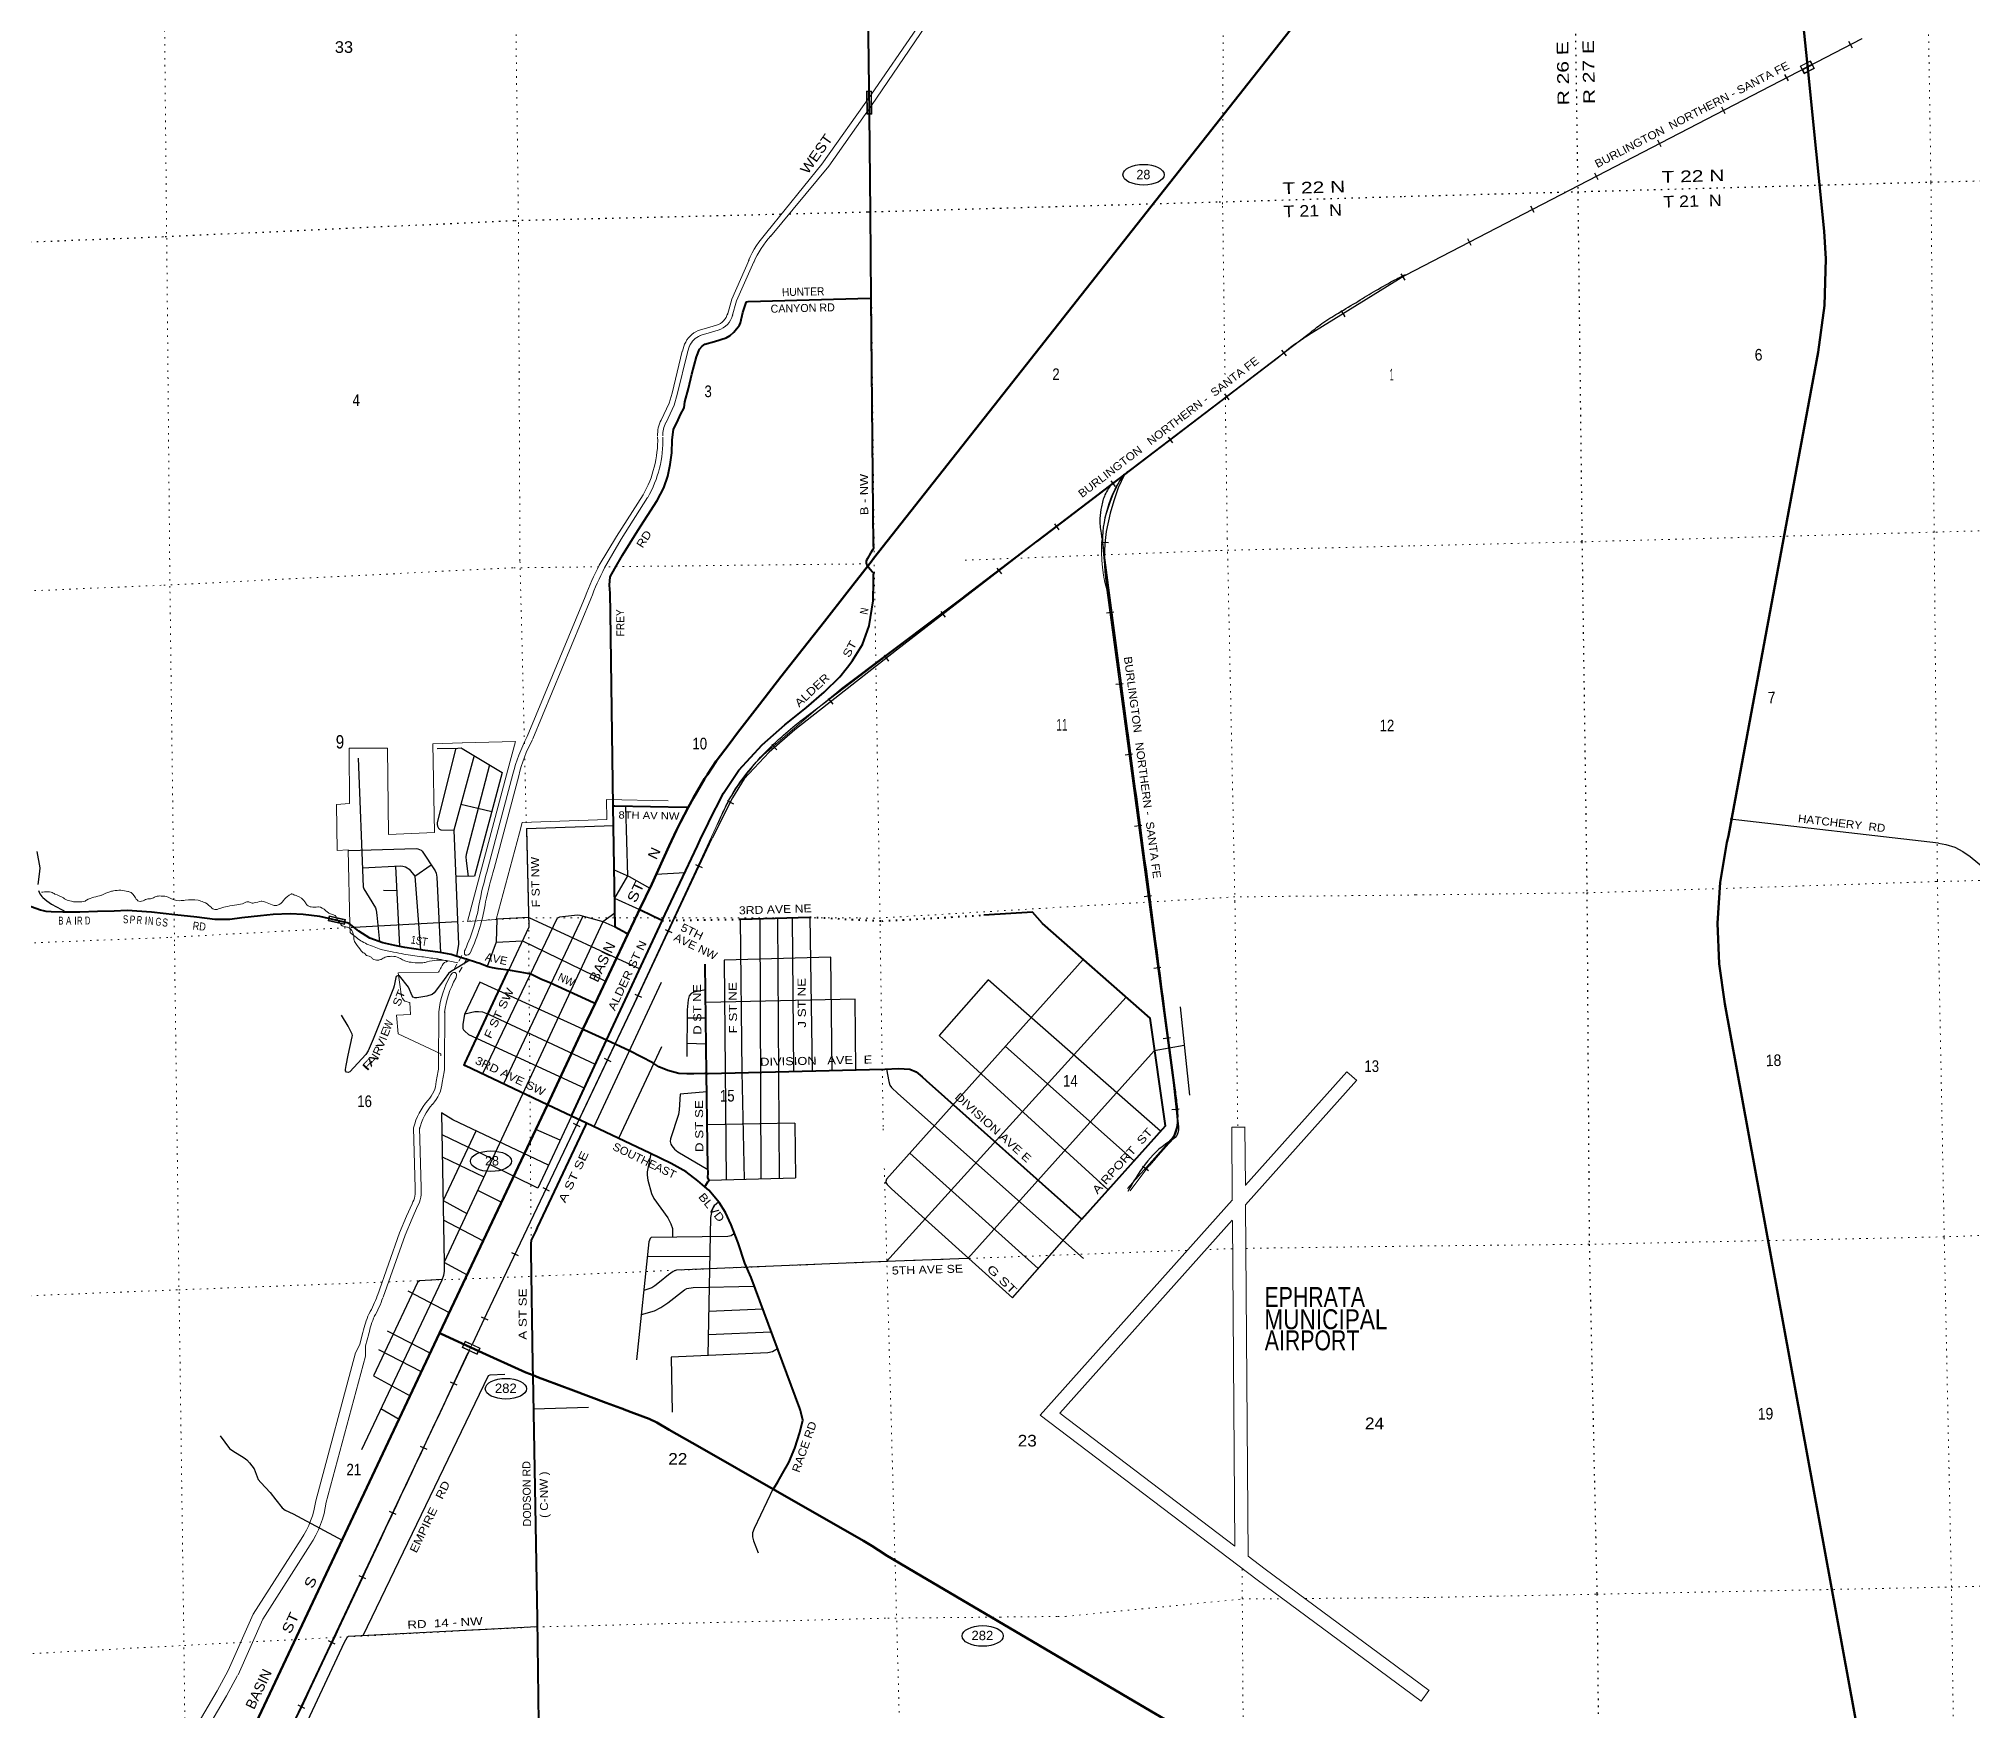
# Model space of a CAD drawing. Header units: feet. Extents: x 248627 to 501257, y -181930 to 5472.
# Drawn here: x 353216 to 382378, y -73098 to -47886 of the extents above; entities that cross this region are included whole.
import ezdxf
from ezdxf.enums import TextEntityAlignment as Align

# ---------------------------------------------------------------- set-up
doc = ezdxf.new("R2010")
doc.units = ezdxf.units.FT
doc.header["$LTSCALE"] = 70
doc.linetypes.add('DOTTED', pattern=[1.5, 0.3, -1.2])
doc.linetypes.add('MEDIUM_DASHED', pattern=[4.5, 3, -1.5])
for name, color, linetype, lineweight in [('17', 7, 'Continuous', 25), ('23', 7, 'Continuous', 70), ('26', 7, 'Continuous', 40), ('27', 7, 'Continuous', 40), ('29', 7, 'Continuous', 25), ('31', 7, 'Continuous', 13), ('34', 7, 'Continuous', 25), ('36', 7, 'Continuous', 13), ('39', 7, 'Continuous', 13), ('41', 7, 'MEDIUM_DASHED', 13), ('53', 7, 'DOTTED', 40), ('59', 7, 'Continuous', 13), ('6', 7, 'DOTTED', 25), ('61', 7, 'Continuous', 13), ('7', 7, 'DOTTED', 13)]:
    doc.layers.add(name, color=color, linetype=linetype, lineweight=lineweight)
doc.layers.add('30', color=7, linetype='Continuous')

msp = doc.modelspace()

# ---------------------------------------------------------------- linework, layer by layer
at = {"layer": '17', "lineweight": 13}
for p, q in [((357911.25, -61366.62), (357908.84, -61247.92)), ((358643.86, -61976.28), (359241.49, -61966.09))]:
    msp.add_line(p, q, dxfattribs=at)
for points in [[(357908.84, -61247.64), (357885.92, -60121.14), (357719.27, -60131.6), (357706.14, -59437.75), (357902.82, -59422.48), (357899.87, -58587.49), (358479.01, -58584.22), (358492.89, -59887.75), (359183.97, -59859.37), (359159.04, -58519.93), (359606.74, -58508.07)], [(359605.2, -58508.54), (360406.5, -58486.87), (360293.53, -58911.72)], [(360293.74, -58910.89), (359685.29, -61199.11), (360116.59, -61173.11), (360468.13, -59863.28)], [(360468.14, -59863.26), (360509.66, -59706.87), (361784.29, -59662.24), (361779.92, -59359.77), (362709.29, -59378.82)], [(359283.04, -63227.64), (359282.56, -63199.01), (358636.61, -62894.19), (358614.82, -62615.08), (358821.71, -62605.57), (358815.86, -62419.92)]]:
    msp.add_lwpolyline(points, dxfattribs=at)
at = {"layer": '17'}
for centre, major_axis in [((369878.93, -49938.16), (310.93, 0.11)), ((360036.94, -64815.68), (310.9, 0.14)), ((360261.81, -68247.45), (310.9, 0.14)), ((367452.95, -71975.93), (310.88, 0.11))]:
    msp.add_ellipse(centre, major_axis=major_axis, ratio=0.500091, dxfattribs=at)
at = {"layer": '17', "lineweight": 13}
for points in [[(358277.73, -61582.56), (358167.26, -61541.06), (357987.91, -61428.27), (357911.25, -61366.62)], [(359214.99, -61763.44), (358993.33, -61732.2), (358721.8, -61692.61), (358568.76, -61661.68), (358378.8, -61620.54), (358277.73, -61582.56)], [(359387.74, -61804.41), (359252.21, -61768.68), (359214.99, -61763.44)], [(359246.49, -61966), (359284.6, -61892.4), (359363.88, -61808.78), (359369.5, -61807.75)], [(358815.86, -62419.92), (358720.69, -62387.03), (358677.51, -62261.44), (358639.39, -61976.35)]]:
    msp.add_spline(points, degree=3, dxfattribs=at)
at = {"layer": '23'}
for p, q in [((365807.68, -55728.04), (373734.71, -45671.4)), ((360888.54, -63963.26), (361424.53, -62826.59)), ((369828.78, -73014.26), (369544.75, -72847.08))]:
    msp.add_line(p, q, dxfattribs=at)
for points in [[(381799.66, -79651.22), (381761.41, -79502.24), (381755.34, -79470.57), (378648.1, -62443.21), (378559.84, -61837.41), (378535.39, -61225.7), (378575.01, -60614.78), (378678.27, -60011.36), (378701.96, -59910.5), (380050.92, -52612.15), (380146.43, -51912.87), (380168.32, -51207.44), (380146.22, -50787.25), (379901.31, -48384.83), (379772.36, -47119.96), (379674.43, -46588.09), (379592.37, -46285.48), (379174.73, -44772.68)], [(363012.88, -59480.14), (363089.36, -59335.43), (363258.4, -59047.24), (363267.7, -59033.09), (363300.58, -58983.09), (363432.12, -58783.07), (363627.16, -58524.48), (363754.21, -58356.02), (364086.34, -57928.69), (364410.71, -57511.63), (364744.8, -57082.24), (365069.51, -56677.25), (365403.5, -56243.84), (365729.79, -55825.06), (365749.27, -55800.06), (365770.61, -55775.06), (365807.68, -55728.04)], [(362276.74, -61022.07), (362461.6, -60637.82), (362725.25, -60061.4), (362836.99, -59825.79), (362896.31, -59700.72), (363012.88, -59480.14)], [(362101.75, -61390.42), (362196.89, -61188.65), (362211.6, -61157.47), (362220.65, -61138.65), (362276.74, -61022.07)], [(361424.53, -62826.59), (361608.18, -62437.12), (362101.75, -61390.42)], [(360671.37, -68044.24), (360565.22, -68002.03), (359853.76, -67678.38), (359285.74, -67419.97), (359263.35, -67409.79), (360888.54, -63963.26)], [(354603.89, -77292.14), (354670.27, -77151.9), (354778.08, -76905.6), (354915.15, -76626.33), (355068.64, -76286.27), (355196.22, -76027.37), (355348.09, -75701.42), (355425.07, -75547), (355439.77, -75517.51), (355449.44, -75497), (355789.06, -74777.06), (355807.09, -74738.85), (356430.24, -73417.94), (356453.82, -73367.94), (359263.35, -67409.79)], [(362024.46, -68552.56), (361997.18, -68542.35), (361774.44, -68458.95), (361280.61, -68272.83), (360849.9, -68115.23), (360754.2, -68077.17), (360671.37, -68044.24)], [(363222.26, -69150.35), (363072.21, -69064.43), (363222.26, -69150.35)], [(369544.75, -72847.08), (366430.17, -71013.79), (365988.61, -70753.84), (365982.21, -70749.65), (365781.77, -70618.46), (365655.01, -70543.35), (364294.72, -69764.44), (363222.26, -69150.35)], [(374229.33, -75607.56), (371385.5, -73931.65), (369828.78, -73014.26)]]:
    msp.add_lwpolyline(points, dxfattribs=at)
msp.add_lwpolyline([(362024.46, -68552.56), (362047.18, -68561.07), (362191.01, -68614.92), (362422.72, -68703.36), (362540.89, -68758.58), (362724.86, -68866.38), (363070.2, -69064.48), (362724.86, -68866.38), (362540.89, -68758.58), (362422.72, -68703.36), (362191.01, -68614.92), (362047.18, -68561.07)], close=True, dxfattribs=at)
at = {"layer": '26'}
for p, q in [((365806.1, -55546.25), (365773.58, -51801.08)), ((363799.81, -61166.52), (364845.03, -61135.49)), ((363289.83, -63493.29), (363269.13, -61841.84))]:
    msp.add_line(p, q, dxfattribs=at)
for points in [[(365773.58, -51801.08), (365762.4, -50513.51), (365743.93, -49022.04), (365696.96, -45082.89)], [(361881.96, -59461.96), (361839.76, -56543.38), (361835.63, -56247.69), (361824.31, -56129.27), (361832.82, -56000.27), (361903.8, -55875.64), (362018.95, -55675.39), (362252.1, -55305.01), (362541.24, -54850.65), (362646.68, -54662.73), (362702.15, -54486.2), (362737.41, -54306.17), (362762.84, -54134.46), (362771.63, -53943.06), (362789.19, -53777.6), (362844.54, -53669.48), (362895.69, -53555.44), (362951.2, -53453.36), (362962.78, -53362.5), (363015.52, -53159.87), (363065.97, -52947.25), (363137.14, -52683.78), (363184.28, -52569.84), (363220.96, -52521.38), (363262.62, -52493.32), (363410.35, -52453.19), (363583.82, -52398.29), (363646.87, -52360.87), (363698.12, -52312.77), (363785.16, -52207.73), (363802.81, -52171.14), (363836.79, -52017.32), (363881.29, -51877.95), (363889.28, -51852.93), (363913.57, -51852.26), (365754.79, -51801.6), (365773.58, -51801.08)], [(365806.1, -55546.25), (365804.48, -55568.3), (365798.13, -55589.34), (365762.93, -55648.05), (365713.54, -55725.83), (365701.81, -55750.29), (365695.94, -55767.91), (365694.96, -55788.45), (365696.92, -55800.2), (365704.74, -55819.77), (365757.06, -55886.79), (365790.79, -55925.44), (365801.55, -55939.14), (365806.44, -55949.9), (365807.06, -55961.15)], [(362618.96, -61186.13), (363151.54, -60058.16), (363193.36, -59970.02), (363316.52, -59710.45), (363318.8, -59705.64), (363541.9, -59263.09), (363773.76, -58918.91), (364129.26, -58537.24), (364470.93, -58236.44), (364797.56, -57974.27), (365062.61, -57739.87), (365297.63, -57510.3), (365392.73, -57389.86), (365412.24, -57364.86), (365431.94, -57339.86), (365491.95, -57263.7), (365640.16, -57022.34), (365743.11, -56743.95), (365799, -56364.17), (365806.77, -56062.14), (365807.06, -55961.15)], [(362101.75, -61390.42), (362076.7, -61377.19), (361908.37, -61288.3), (361881.96, -59461.96)], [(363012.88, -59480.14), (362981.67, -59479.64), (361907.1, -59462.36), (361881.96, -59461.96)], [(357587.38, -61154.01), (357455.14, -61126.57), (357204.82, -61092.96), (357009.5, -61084.05), (356754.37, -61094.84), (356561.82, -61114.03), (356281.08, -61143.6), (356100.75, -61168.5), (355871.48, -61168.55), (355603.13, -61137.43), (355270.31, -61101.99), (354915.21, -61061.1), (354548.49, -61036.62), (354353.6, -61043.8), (354104.45, -61052.42), (353837.1, -61057.5), (353581.7, -61058.24), (353403.89, -61055.93), (353330.81, -61049.06), (353290.25, -61041.68), (353245.02, -61028.94), (352978.96, -60935.39)], [(360301.22, -61936.51), (360147.76, -61914.41), (360059.74, -61900.53), (359994.02, -61882.27), (359853.69, -61830.4), (359828.69, -61821.94), (359803.69, -61813.28), (359679.14, -61771.85), (359513.98, -61721.56), (359434.7, -61699.42), (359272.08, -61669.95), (359007.59, -61632.69), (358739.01, -61593.53), (358589.35, -61563.28), (358407.26, -61523.84), (358212.15, -61450.53), (358046.37, -61346.27), (357918.34, -61246.38), (357896.95, -61233.12), (357870.46, -61219.87), (357587.38, -61154.01)], [(361781.67, -62991.99), (362617.59, -61189.04), (362618.96, -61186.13)], [(362618.96, -61186.13), (362594.52, -61174.41), (362302.74, -61034.54), (362276.74, -61022.07)], [(363289.83, -63493.29), (363313.55, -63492.65), (365744.45, -63430.33), (365975.73, -63430.25), (366184.57, -63418.69), (366355.73, -63426.23), (366451.35, -63465.97), (366541.99, -63544.05), (366599.82, -63598.86), (368948.07, -65687.72), (370208.61, -64284.19), (369980.81, -62658.38), (368354.71, -61232.49), (368205.1, -61062.34), (367470.15, -61104.8)], [(360888.54, -63963.26), (359653.76, -63375.74), (359629.91, -63364.39), (359640.51, -63341.84), (360287.95, -61964.75), (360301.22, -61936.51)], [(361608.18, -62437.12), (361583.23, -62425.75), (360923.87, -62125.27), (360789.57, -62068.45), (360638.74, -61995.98), (360587.07, -61983.55), (360477.01, -61966.06), (360301.22, -61936.51)], [(361781.67, -62991.99), (361448.47, -62837.68), (361424.53, -62826.59)], [(361251.32, -64135.87), (361262.49, -64111.78), (361781.67, -62991.99)], [(363289.83, -63493.29), (363263.55, -63493.95), (363095.62, -63498.39), (362990.44, -63498.79), (362870.73, -63492.58), (362702.01, -63446.43), (362571.12, -63393.96), (362477.67, -63333.66), (362126.73, -63151.8), (361781.67, -62991.99)], [(363262.23, -65201.78), (363279.39, -65175.22), (363309.53, -65128.57), (363326.9, -65101.96), (363309.82, -65066.19), (363311.68, -64987.67), (363307.67, -64915.34), (363289.83, -63493.29)], [(361477.97, -64243.71), (361251.32, -64135.87), (360888.54, -63963.26)], [(360671.37, -68044.24), (360669.18, -67927.22), (360666.67, -67902.22), (360666.36, -67877.22), (360645.2, -66177.85), (360644.98, -66160.28), (360644.79, -66127.85), (360644.4, -66062.31), (360648.88, -66005.86), (360692.71, -65918.18), (360717.79, -65865.76), (360728.79, -65840.76), (360740.52, -65815.76), (361465.41, -64270.48), (361477.97, -64243.71)], [(363262.23, -65201.78), (363156.24, -65112.51), (362979.47, -64974.33), (362756.87, -64851.45), (362430.83, -64697.09), (361477.97, -64243.71)], [(364294.72, -69764.44), (364309.52, -69740.46), (364365.4, -69649.91), (364436.32, -69523.3), (364528.4, -69361.91), (364618.93, -69144.23), (364694.84, -68906.81), (364738.01, -68722.57), (364709.44, -68597.58), (364704.93, -68577.85), (364693.69, -68547.58), (363960.73, -66572.12), (363868.17, -66351.23), (363765.23, -66046.1), (363661.17, -65773.2), (363575.67, -65590.35), (363479.02, -65439.99), (363323.02, -65252.97), (363262.23, -65201.78)], [(360809.34, -77208.51), (360740.2, -71717.65), (360671.37, -68044.24)]]:
    msp.add_lwpolyline(points, dxfattribs=at)
at = {"layer": '29'}
for p, q in [((381865.88, -60016.89), (378728.05, -59658.53)), ((358889.47, -60518.39), (359136.23, -60346.47)), ((358598.83, -60366.81), (358659.86, -61577.53)), ((362530.64, -60486.88), (362959.83, -60464.19)), ((358415.15, -60729.96), (358617.39, -60734.97)), ((361902.02, -60848.95), (362276.74, -61022.07)), ((357971.96, -61287.27), (359530.88, -61200.69)), ((361726.55, -61206.73), (359330.48, -66336.59)), ((361423.57, -61120.74), (360228.54, -63649.22)), ((360605.85, -61142.35), (362281.37, -61914.22)), ((361905.32, -61077.29), (361726.55, -61206.73)), ((363824.44, -63469.79), (363799.81, -61166.52)), ((364090.3, -61157.9), (364108.49, -65081.25)), ((364389.29, -65073.8), (364361.12, -61149.86)), ((364582.02, -61143.3), (364600.79, -63459.65)), ((364845.03, -61135.49), (364879.68, -63450.55)), ((360607.75, -61284.52), (360299.7, -61939.75)), ((362605.33, -62119.69), (361587.85, -64295.99)), ((369617.45, -62339.76), (366001.94, -66328.13)), ((362996.59, -62654.79), (363279.33, -62655.46)), ((370431.06, -62485.39), (370573.97, -63821.88)), ((362607.61, -63089.67), (361958.8, -64472.49)), ((362993.18, -63037.54), (363284.22, -63045.58)), ((369735.39, -64811.09), (367794.89, -63083.77)), ((363859.61, -65087.84), (363824.44, -63469.79)), ((359294.71, -64413.64), (360057.83, -64779.36)), ((361081.07, -64500.16), (360712.28, -64337.04)), ((364620.02, -64241.9), (363299.56, -64269.01)), ((364620.02, -64241.9), (364627.89, -65067.48)), ((366351.73, -64695.16), (368291.22, -66435.57)), ((359300.97, -64750.54), (359930.77, -65051.38)), ((359836.06, -65254.16), (360195.89, -65432.15)), ((363326.9, -65101.96), (364627.89, -65067.48)), ((359318.65, -65701.01), (359919.06, -66019.22)), ((359328.54, -66340.75), (359677.55, -66531.4)), ((362397.1, -66253.93), (363336.79, -66246.76)), ((367226.56, -66281.44), (366001.94, -66328.13)), ((359409.25, -67100.37), (358785.92, -66774.37)), ((364137.32, -67048.06), (363321.46, -67082.41)), ((359121.67, -67710.24), (358474.87, -67381.59)), ((363315.05, -67431.65), (364263.64, -67388.52)), ((358989.71, -67990.11), (358345.2, -67659.25)), ((360680.84, -68549.84), (361506.89, -68526.52)), ((358377.72, -68545.21), (358651.48, -68707.38))]:
    msp.add_line(p, q, dxfattribs=at)
for points in [[(359505.15, -58585.11), (359227, -59708.68), (359225.7, -59736.01), (359229.59, -59761.3), (359246.47, -59792.55), (359262.63, -59809.92), (359283.06, -59820.02), (359475.82, -59824.95)], [(359227.66, -58590.31), (359538.66, -58584.48), (359589.43, -58583.55), (359602.8, -58590.33), (360205.24, -58951.84), (359789.41, -60517.95), (359504.7, -60523.87)], [(358036.55, -58739.7), (358108.03, -60679.39), (358117.88, -60710.48), (358198.33, -60839.46), (358295.27, -60994.24), (358306.29, -61029.52), (358317.95, -61107.32), (358357.24, -61505.04)], [(359783.3, -58699.49), (359475.82, -59824.95), (359546.92, -61545.38), (359516.52, -61722.27)], [(360012.96, -58836.85), (359660.57, -60188.75), (359659.17, -60224.25), (359664.2, -60284.89), (359693.71, -60519.94)], [(359583.48, -59430.9), (359837.49, -59490.47), (360048.63, -59541.65)], [(362064.47, -59464.89), (362096.59, -60512.49), (361902.02, -60848.95)], [(361890.28, -59759.12), (360572.39, -59805.27), (360607.75, -61284.52)], [(381865.88, -60016.89), (381980.56, -60040.92), (382113.19, -60082.03), (382234.08, -60146.61), (382343.24, -60222.95), (382831.51, -60622.21)], [(353187.04, -60146.11), (353233.06, -60389.52), (353230.25, -60448.05), (353201.96, -60642.38)], [(357892.26, -60128.92), (358910.82, -60101.69), (358936.09, -60103.63), (358961.36, -60113.35), (358982.74, -60123.08), (359000.24, -60140.59), (359197.13, -60438.67), (359210.17, -60471.26), (359218.78, -60532.52), (359277.21, -61670.88)], [(358097.44, -60392.14), (358678.03, -60362.81), (358706.72, -60366.22), (358747.54, -60375.95), (358774.76, -60389.56), (358801.27, -60410.94), (358887.33, -60515.78), (358973.62, -61627.74)], [(361895.84, -60422.13), (362118.87, -60524.16), (362432.45, -60698.41)], [(353211.68, -60731.86), (353235, -60782.43), (353262.22, -60821.33), (353280.97, -60838.04), (353339.97, -60889.41), (353411.11, -60938.17), (353633.78, -61058.09)], [(361908.37, -61288.3), (361728.95, -61207.81), (361383.38, -61109.28), (361344.51, -61107.33), (361070.43, -61136.51), (361049.05, -61144.29), (361035.59, -61152.77), (359908.32, -63496.86)], [(360605.85, -61142.35), (360127.67, -61167.63), (360117.95, -61513.87), (359977.74, -61877.75)], [(360117.95, -61513.87), (360514.5, -61490.53), (361766.07, -62102.28)], [(359719.46, -61785.26), (359427.46, -61960.15), (359396.78, -61986.53), (359333.03, -62073.89), (359201.56, -62252.36), (359179.07, -62276.36), (359149.91, -62299.7), (359072.35, -62326.58), (358918.6, -62352.22), (358887.5, -62352.22), (358865.84, -62339.91), (358848.62, -62321.1), (358795.09, -62190.73), (358659.76, -62020.54), (358648.41, -62013.76), (358625.08, -62019.6), (358609.53, -62031.27), (358601.98, -62045.51), (358578.43, -62173.27), (358568.59, -62208.39), (358260.39, -62976.9), (358185.03, -63150.47), (358148.85, -63208.09), (357907.34, -63465.56), (357882.54, -63478.47), (357857.31, -63474.38), (357845.61, -63451.24), (357843.67, -63431.79), (357853.58, -63372.22), (357883.06, -63215.43), (357944.74, -62939.66), (357946.69, -62920.21), (357941.97, -62899.83), (357885.74, -62778.48), (357784.59, -62611.75)], [(365182.42, -63444.74), (365163.99, -61740.02), (363555.02, -61781.82), (363586.68, -65095.08)], [(368969.49, -61771.57), (366003.04, -65085.54), (365990.28, -65122.12), (365990.28, -65137.68), (366010.45, -65167.59), (366077.74, -65230.65), (367901.81, -66878.92), (368948.07, -65687.72)], [(361424.53, -62826.59), (359869.58, -62113.4), (359639, -62604.1), (359610.62, -62751.01), (359610.43, -62814.99), (359622.28, -62836.59), (359641.72, -62856.04), (359700.24, -62903.74), (361451.99, -63713.43)], [(370136.66, -64364.3), (367538.04, -62078.78), (366797.51, -62918.36), (369344.34, -65246.5)], [(363274.01, -62230.99), (363095.91, -62264.67), (363057.7, -62284.81), (363025.93, -62323.03), (363009.12, -62379.78), (362997.67, -62534.28), (362991.41, -63235.84)], [(365539.44, -63435.59), (365529.87, -62371.48), (363276.43, -62423.85)], [(361612.57, -63356.12), (360016.36, -62606.07), (359913.86, -62568.16), (359847, -62560.69), (359793.34, -62564.27), (359642.88, -62596.02)], [(370493.84, -63072.48), (370036.83, -63151.07), (367226.56, -66281.44)], [(366001.65, -63428.82), (366036.45, -63611.96), (366052.49, -63671.02), (366079.7, -63706.03), (366173.99, -63794.13), (368975.63, -66284.53)], [(363293.3, -63770.26), (362892.57, -63802.59), (362876.55, -64043.35), (362864.61, -64110.63), (362744.09, -64480.22), (362740.07, -64520.52), (362747.98, -64558.02), (362763.25, -64586.28), (362806.29, -64635.83), (362853.09, -64677.03), (363308, -64941.59)], [(360906.01, -64874.73), (359460.97, -64190.23), (359288.59, -64084.77), (359330.74, -66350.79)], [(361251.32, -64135.87), (360742.82, -65223.89), (360018.54, -64863.47)], [(359807.09, -64363.06), (359315.16, -65408.1), (359673.22, -65602.79)], [(362445.94, -64704.24), (362394.2, -64978.18), (362394.2, -65024.86), (362400.64, -65103.15), (362456.41, -65301.07), (362493.58, -65378.23), (362703.24, -65671.49), (362751.87, -65760.13), (362774.12, -65828.68), (362772.54, -65963.32)], [(363471.61, -65431.1), (363405, -65487.81), (363387.01, -65514.24), (363366.12, -65565.62), (363347.43, -65667.19), (363309.29, -67745.64)], [(363711.88, -65906.19), (363661.58, -65939.09), (363611.04, -65950.76), (362455.33, -65968.07), (362436.97, -65981.88), (362420.3, -66032.76), (362233.5, -67813.43)], [(359330.74, -66350.79), (359330.82, -66475.05), (359319.04, -66540.19), (359294.92, -66607.9), (358083.55, -69166.56)], [(366001.94, -66328.13), (362837.4, -66460.39), (362782.97, -66479.85), (362713.65, -66529.1), (362579.03, -66639.48), (362506.95, -66697.7), (362464.07, -66725.5), (362343.27, -66767.05)], [(359295.72, -66602.43), (358957.49, -66621.88), (358928.26, -66645.83), (358267.5, -68051.31), (358818.93, -68352.28)], [(362305.45, -67127.55), (362503.06, -67071.18), (362600.25, -67024.49), (362706.69, -66950.08), (362956.31, -66755.69), (362992.9, -66736.61), (363086.19, -66721.55), (364007.79, -66698.95)], [(364358.49, -67644.14), (364283.61, -67689.74), (364214.7, -67707.56), (362752.58, -67769.05), (362770.55, -68598.48)], [(360244.31, -68034.07), (360018.83, -68041.85), (359995.5, -68053.52), (358104.83, -71971.53)], [(355952.51, -68956.18), (356096.18, -69146.71), (356143.03, -69185.61), (356315.37, -69289.07), (356356.65, -69321.77), (356395.53, -69364.57), (356464.72, -69457.03), (356527.71, -69617.44), (356564.54, -69663.86), (356705.52, -69811.92), (356793.65, -69920.73), (356888.01, -70041.47), (356932.03, -70076.5), (357056.13, -70132.98), (357792.24, -70529.55)], [(364295.28, -69752.51), (364005.63, -70356.58), (363983.39, -70420.87), (363982.31, -70481.07), (363997.45, -70540.9), (364066.7, -70720.16)], [(360734.66, -71837.56), (357884.51, -71982.75), (357865.07, -72006.1), (357822.3, -72076.12), (354747.16, -78646.89), (354739.39, -78666.34), (354739.39, -78697.46), (354761.63, -78815.64), (354778.27, -78930.88), (354769.15, -79023.95), (354738.4, -79104.61), (354666.98, -79219.93)]]:
    msp.add_lwpolyline(points, dxfattribs=at)
at = {"layer": '31'}
for p, q in [((357911.25, -61366.62), (357908.84, -61247.92)), ((358643.86, -61976.28), (359241.49, -61966.09))]:
    msp.add_line(p, q, dxfattribs=at)
for points in [[(357908.84, -61247.64), (357885.92, -60121.14), (357719.27, -60131.6), (357706.14, -59437.75), (357902.82, -59422.48), (357899.87, -58587.49), (358479.01, -58584.22), (358492.89, -59887.75), (359183.97, -59859.37), (359159.04, -58519.93), (359606.74, -58508.07)], [(359605.2, -58508.54), (360406.5, -58486.87), (360293.53, -58911.72)], [(360293.74, -58910.89), (359685.29, -61199.11), (360116.59, -61173.11), (360468.13, -59863.28)], [(360468.14, -59863.26), (360509.66, -59706.87), (361784.29, -59662.24), (361779.92, -59359.77), (362709.29, -59378.82)], [(359283.04, -63227.64), (359282.56, -63199.01), (358636.61, -62894.19), (358614.82, -62615.08), (358821.71, -62605.57), (358815.86, -62419.92)]]:
    msp.add_lwpolyline(points, dxfattribs=at)
for points in [[(358277.73, -61582.56), (358167.26, -61541.06), (357987.91, -61428.27), (357911.25, -61366.62)], [(359214.99, -61763.44), (358993.33, -61732.2), (358721.8, -61692.61), (358568.76, -61661.68), (358378.8, -61620.54), (358277.73, -61582.56)], [(359387.74, -61804.41), (359252.21, -61768.68), (359214.99, -61763.44)], [(359246.49, -61966), (359284.6, -61892.4), (359363.88, -61808.78), (359369.5, -61807.75)], [(358815.86, -62419.92), (358720.69, -62387.03), (358677.51, -62261.44), (358639.39, -61976.35)]]:
    msp.add_spline(points, degree=3, dxfattribs=at)
at = {"layer": '34', "lineweight": 13}
for p, q in [((373829.73, -51455.91), (380718.22, -47886.34)), ((373812, -51463.05), (372472, -52291.05)), ((364934.4, -58053.5), (364935.22, -58052.77))]:
    msp.add_line(p, q, dxfattribs=at)
at = {"layer": '34'}
for p, q in [((380568.65, -48027.04), (380517.76, -47928.83)), ((379603.41, -48524.28), (379552.52, -48426.08)), ((378652.62, -49019.91), (378601.73, -48921.71)), ((377687.38, -49517.16), (377636.49, -49418.95)), ((376736.59, -50012.79), (376685.7, -49914.58)), ((375771.35, -50510.03), (375720.46, -50411.82)), ((374820.57, -51005.66), (374769.67, -50907.45)), ((373759.75, -51432.05), (373817.89, -51526.14)), ((372857.89, -51986.65), (372916.03, -52080.74)), ((367173.15, -56296.39), (372355.14, -52349.42)), ((371960.41, -52583.67), (372029.54, -52670.02)), ((371099.34, -53242.96), (371166.47, -53330.88)), ((370248.74, -53895.73), (370315.86, -53983.65)), ((369384.17, -54552.6), (369451.29, -54640.51)), ((368533.56, -55205.37), (368600.69, -55293.28)), ((369237.61, -55480.08), (369348, -55487.09)), ((369248, -55409.74), (370350.37, -63707.62)), ((367668.8, -55870.25), (367735.21, -55958.71)), ((364736.74, -58152.23), (367165.72, -56302.05)), ((366822.91, -56523.09), (366889.32, -56611.54)), ((369321.2, -56547.73), (369430.58, -56531.28)), ((365968.03, -57185.89), (366034.44, -57274.35)), ((369463.45, -57623.65), (369573.19, -57609.8)), ((365120.74, -57839.81), (365191.97, -57924.42)), ((364274.53, -58529.67), (364347.69, -58612.62)), ((369602.99, -58687.17), (369712.61, -58672.45)), ((363598.94, -59374.18), (363697.22, -59424.92)), ((369742.09, -59760.88), (369851.71, -59746.16)), ((363120.76, -60341.65), (363221.07, -60388.25)), ((369890.11, -60823.21), (369999.73, -60808.49)), ((362664.38, -61322.15), (362764.7, -61368.75)), ((370032.11, -61902.46), (370141.73, -61887.72)), ((362206.55, -62294.77), (362306.87, -62341.37)), ((370174.78, -62964.76), (370284.41, -62950.02)), ((361743.79, -63264.27), (361843.68, -63311.77)), ((370307.06, -64038.46), (370417.18, -64028)), ((361275.16, -64243.72), (361375.05, -64291.22)), ((369863.34, -64888.45), (369951.86, -64954.78)), ((360817.08, -65213.16), (360916.97, -65260.66)), ((360348.45, -66192.61), (360448.34, -66240.11)), ((359890.47, -67162.24), (359990.48, -67209.5)), ((359424.2, -68142.82), (359524.2, -68190.08)), ((358968.44, -69113.35), (359068.45, -69160.61)), ((358502.16, -70093.92), (358602.17, -70141.18)), ((358046.41, -71064.45), (358146.42, -71111.71)), ((357580.13, -72045.03), (357680.14, -72092.29)), ((357124.38, -73015.56), (357224.38, -73062.82))]:
    msp.add_line(p, q, dxfattribs=at)
for points in [[(373829.22, -51454.93), (380717.68, -47885.38)], [(373827.91, -51455.02), (372472.57, -52291.99), (372407.92, -52331.52), (372344.54, -52372.28), (372281.82, -52414.18), (372219.19, -52457.03), (372157.81, -52501.14), (372097.49, -52546.14), (372037.23, -52592.1), (371978.25, -52639.33), (371920.3, -52687.45), (371912.69, -52693.91), (368279.66, -55467.93), (368256.63, -55485.22)], [(369584.58, -54471.55), (369497.34, -54662.87), (369430.79, -54855.71), (369373.26, -55040.2), (369316.42, -55320.43), (369295.28, -55500.08), (369284.89, -55733.83), (369293.2, -55921.8), (369326, -56204.05), (370326.08, -63626.63), (370389.85, -64228.7), (370389.16, -64305), (370368.37, -64381.3), (370326.77, -64456.21), (370179.82, -64621.3), (370128.52, -64675.41), (369638, -65228.05)], [(368255, -55486.05), (366152, -57108.05), (364617.41, -58311.17), (364234.68, -58648.42), (363857.59, -59050.72), (363680.13, -59333.72), (363370.91, -59946.14)], [(363369, -59948.05), (362194.99, -62442.52), (359971.99, -67117.53), (359759.17, -67567.88)], [(359707.07, -67678.14), (356517.99, -74426.52)]]:
    msp.add_lwpolyline(points, dxfattribs=at)
at = {"layer": '34', "lineweight": 13}
for points in [[(371912, -52693.05), (368279, -55467.05), (365322, -57687.05)], [(369323, -56200.05), (369519, -57503.05), (369625, -58343.05), (370026, -61330.05), (370252, -63011.05), (370351, -63820.05), (370387, -64199.05)], [(363564, -59493.05), (362194, -62442.05), (359971, -67117.05), (356517, -74426.05), (354705, -78303.05), (354494, -78792.05), (354367, -79018.05)], [(370259, -64548.05), (369946, -64906.05), (369677, -65265.05)]]:
    msp.add_lwpolyline(points, dxfattribs=at)
for centre, radius, start, end in [((374709.46, -55998.95), 4330.68, 121.10799, 130.2379), ((371415.33, -55619.55), 2171.37, 147.59931, 195.50628), ((404494.29, -104761.12), 61240.81, 129.76525, 131.15229), ((365843.39, -60537.35), 2507.23, 131.13635, 155.38498), ((370006.97, -64254.36), 387.01, 310.63503, 8.21692)]:
    msp.add_arc(centre, radius, start, end, dxfattribs=at)
at = {"layer": '34'}
for points in [[(372355.14, -52349.42), (372540.26, -52203.78), (372781.39, -52046.64), (373078.24, -51867.94), (373347.4, -51706.05), (373648.48, -51535.3), (373828.99, -51442.09)], [(369639.82, -54411.14), (369585.66, -54468.57), (369382.45, -54831.26), (369260.15, -55398.23), (369291.8, -55820.14), (369388.92, -56530.81), (370060.22, -61498.18), (370401.17, -64253.59), (370405.67, -64307.93), (370380.38, -64429.62), (370260.57, -64525.9), (369639.67, -65272.05)], [(369408.22, -54589.66), (369297.02, -54766.58), (369243.51, -54945.04), (369220.09, -55120.71), (369238.11, -55341.58), (369250.16, -55415.73)], [(363454.18, -59734.76), (363535.88, -59557.6), (363640.82, -59347.62), (363762.32, -59155.34), (363907.89, -58960.43), (364083.11, -58746.62), (364251.38, -58573.25), (364447.56, -58391.11), (364736.74, -58152.23)], [(370350.42, -63709.63), (370381.04, -63950.29), (370394.01, -64133.05), (370370.96, -64322.78), (370323.92, -64442.72), (370234.36, -64551.67), (370094.38, -64730.34), (369975.59, -64874.25)], [(355457.28, -76724.42), (355708.29, -76190.7), (355994.75, -75555.54), (357090.38, -73239.55), (358385.45, -70489.8), (359127.04, -68911.26), (359693.61, -67701.44)]]:
    msp.add_spline(points, degree=3, dxfattribs=at)
at = {"layer": '36'}
for p, q in [((372943.8, -63466.86), (371416.14, -65178.18)), ((372943, -63469.05), (373094, -63600.05)), ((373093, -63600.05), (371419.13, -65475.16)), ((371209, -64301.05), (371410, -64301.05)), ((371209.01, -64303.54), (371217.29, -65416)), ((371409, -64302.05), (371415.55, -65182.02)), ((371216.22, -65402.14), (368321.67, -68644.68)), ((371417.73, -65475.06), (371457.17, -70772.44)), ((371214.78, -65704.07), (368615.12, -68616.28)), ((371219.47, -65709.04), (371256.05, -70622.08)), ((368615.12, -68616.28), (371255.96, -70619.79)), ((374067, -72957.05), (374181, -72797.05))]:
    msp.add_line(p, q, dxfattribs=at)
for points in [[(368321.67, -68644.68), (371595.08, -71128.11), (374068.04, -72957.83)], [(371457.17, -70772.44), (371715, -70968.05), (374187, -72797.05)]]:
    msp.add_lwpolyline(points, dxfattribs=at)
at = {"layer": '39'}
for p, q in [((362957, -52495.05), (362923.7, -52598.28)), ((363033.14, -52519.61), (363002.02, -52616.06)), ((360585, -58413.05), (361460, -56302.05)), ((360668.14, -58447.51), (361543.14, -56336.51)), ((359997, -60379.05), (360368, -58981.05)), ((360083.99, -60402.14), (360454.99, -59004.14)), ((359598.6, -61714.26), (359551.64, -61797.28)), ((359677.53, -61756.92), (359627.83, -61843.95)), ((359524.28, -61845.64), (359475.74, -61931.47)), ((359602.25, -61888.76), (359557.47, -61967.18)), ((359248, -63359.05), (359249, -62565.05)), ((359338, -63359.16), (359339, -62565.16)), ((359212, -63615.05), (359242, -63451.05)), ((359300.53, -63631.24), (359330.53, -63467.24)), ((358894, -65220.05), (358871, -64312.05)), ((358983.97, -65217.77), (358960.97, -64309.77)), ((358057, -67578.05), (357995, -67704.05)), ((358107, -67397.05), (358058, -67576.05)), ((357394, -69936.05), (357995.51, -67704.46)), ((357548.49, -69977.69), (358146.73, -67758.25))]:
    msp.add_line(p, q, dxfattribs=at)
for points in [[(365776, -48723.05), (367132, -46746.05), (368336, -45057.05)], [(365777, -48892.05), (367245, -46732.05), (368438, -45054.05)], [(364197.41, -50805.68), (365029, -49777.05), (365776, -48723.05)], [(364250.96, -50870.17), (365132, -49809.05), (365777, -48892.05)], [(363929, -51222.05), (363668, -51816.05), (363602, -52050.05)], [(364000.55, -51253.49), (363741.74, -51842.5), (363677.22, -52071.27)], [(363440, -52206.05), (363254, -52260.05), (363163, -52289.05)], [(363462.3, -52282.88), (363277.3, -52336.59), (363187.29, -52365.27)], [(362923, -52598.05), (362768, -53231.05), (362727, -53384.05), (362606, -53642.05)], [(363000.7, -52617.08), (362845.5, -53250.92), (362802.44, -53411.6), (362678.43, -53676.02)], [(362332, -54764.05), (361931, -55393.05), (361670, -55826.05)], [(362399.46, -54807.06), (361999.18, -55434.92), (361750, -55867.05)], [(358323.4, -66843.55), (358660, -65898.05), (358765, -65643.05), (358847, -65458.05)], [(358410.02, -66868.6), (358744.05, -65930.29), (358847.77, -65678.42), (358929.28, -65494.52)], [(358193.81, -67420.81), (358144.81, -67599.81), (358147, -67760.05)], [(356075.91, -72496.91), (356453, -71647.05), (357175, -70515.05)], [(356222.16, -72561.8), (356594.37, -71722.94), (357309.9, -70601.09)], [(354454, -75577.05), (355214, -73986.05), (355909, -72802.05), (356075.91, -72496.91)], [(354598.37, -75646.02), (355355.44, -74061.17), (356048.21, -72880.96), (356216.28, -72573.69)]]:
    msp.add_lwpolyline(points, dxfattribs=at)
for centre, radius, start, end in [((365235.01, -51780.19), 1422.07, 136.763, 157.41542), ((365233.01, -51776.19), 1336.45, 136.76301, 157.41542), ((363366.28, -51969.17), 248.08, 287.28621, 345.07918), ((363366.28, -51969.17), 328.08, 287.28641, 345.07921), ((363320.7, -52652.74), 396.41, 113.44113, 156.55891), ((363320.7, -52652.74), 316.41, 113.44149, 156.55903), ((363013.89, -53853.92), 463.68, 152.3924, 183.35341), ((360863.55, -53934.79), 1687.89, 330.45737, 1.31542), ((360863.55, -53934.79), 1767.89, 330.45737, 1.31542), ((363013.89, -53853.92), 383.68, 152.39251, 183.35334), ((365610.95, -57853.04), 4431.25, 152.76391, 159.51187), ((365610.95, -57853.04), 4341.25, 152.76391, 159.51187), ((362762.99, -59570.58), 2466.48, 152.0107, 166.17136), ((362762.99, -59570.58), 2376.48, 152.01071, 166.17136), ((366546.77, -62305.07), 6827.64, 163.59743, 168.01309), ((366546.77, -62305.07), 6737.64, 163.59743, 168.01309), ((357024.25, -60443.96), 2878.07, 335.68433, 351.14401), ((357024.25, -60443.96), 2968.07, 335.68433, 351.14401), ((359714.82, -61669.99), 79.27, 148.87779, 195.32497), ((359666.26, -61682.11), 28.72, 198.14451, 283.56732), ((359655.56, -61629.6), 82.45, 282.0836, 334.53614), ((360657.97, -62717.87), 1417.23, 150.13044, 173.80971), ((360657.97, -62717.87), 1327.23, 150.13043, 173.80971), ((359524.94, -62061.98), 108.13, 128.24272, 153.68994), ((359481.77, -62006.17), 37.33, 355.57726, 137.87079), ((359378.2, -61997.91), 141.27, 334.80192, 355.47894), ((358360.53, -63347.36), 887.53, 353.29132, 359.24573), ((358360.55, -63347.37), 977.53, 353.29138, 359.24588), ((358752.61, -63582.5), 460.54, 316.92191, 355.94734), ((358752.61, -63582.5), 550.54, 316.92185, 355.94735), ((359790.72, -64530.42), 945.29, 137.93067, 166.64333), ((359790.72, -64530.42), 855.29, 137.93068, 166.64333), ((358498.41, -65265.57), 398.2, 331.09378, 6.56427), ((358498.41, -65265.57), 488.2, 331.09379, 6.56426), ((356488.84, -66166.86), 1955.53, 330.92878, 339.70809), ((356488.84, -66166.86), 2045.53, 330.96485, 339.70808), ((359527.92, -67704.06), 1453.7, 156.32382, 167.80782), ((359527.91, -67704.06), 1363.7, 156.18386, 167.80782), ((356037.13, -69753.74), 1369.06, 326.21512, 352.3478), ((356037.13, -69753.74), 1529.06, 326.21512, 352.3478)]:
    msp.add_arc(centre, radius, start, end, dxfattribs=at)
for points in [[(353259.44, -60758.56), (353301.82, -60755.79), (353404.48, -60759.11), (353461.65, -60789.79)], [(353461.65, -60789.79), (353587.86, -60844.79), (353624.76, -60869.96), (353709.95, -60895.87), (353768.56, -60906.4), (353810.76, -60905.28), (353919.02, -60892.34), (353938.77, -60879.75), (354163.93, -60803.35), (354169.9, -60801.18), (354287.2, -60751.79), (354343.19, -60740.25), (354453.51, -60729.26), (354562.64, -60748.51), (354580.85, -60752.05), (354675.96, -60846.11), (354727.59, -60895.04), (354811.61, -60878.73), (354845.38, -60863.75), (354921.53, -60853.68), (354973.12, -60828.17), (355001.04, -60819.38), (355081.42, -60817.25), (355156.11, -60827.34), (355178.61, -60840.83), (355344.8, -60886.72), (355425.08, -60880.57), (355620.19, -60881.44), (355703.36, -60907.4), (355801.73, -60973.2), (355859.22, -61015.94), (355909.57, -61018.64), (355949.38, -61003.5), (356065.16, -60972.25), (356203.28, -60948.47), (356319.17, -60921.25), (356364.9, -60901.93), (356405.48, -60914.94), (356466, -60921.39), (356571.9, -60896.44), (356581.95, -60896.18), (356792.85, -60959), (356844.77, -60945.56), (356924.95, -60862.94), (357023.44, -60787.89), (357033.37, -60783.6), (357063.91, -60796.88), (357108.57, -60811.79), (357233.94, -60909.09), (357265.36, -60954.53), (357324.42, -60981.13), (357424.96, -60980.47), (357437.02, -60980.16), (357543.13, -61035.7), (357582.21, -61066.86), (357604.65, -61078.34), (357634.2, -61092.14)], [(357633, -61092.05), (357662, -61101.05), (357687, -61112.05), (357699, -61123.05), (357702, -61132.05), (357769, -61232.05)], [(357800, -61269.05), (357787, -61263.05), (357778, -61255.05), (357774, -61245.05), (357769, -61232.05)], [(357800.06, -61268.57), (357861.75, -61284.81), (357882.02, -61290.32), (357950.28, -61358.93), (357959.1, -61386.86), (357967.85, -61412.79), (357969.3, -61465.07), (358001.4, -61534.64), (358078.75, -61641.25), (358124.02, -61678.28), (358136.19, -61681.98), (358144.73, -61699.87), (358220.03, -61732.08), (358251.07, -61763.45), (358332.07, -61783.44), (358380.02, -61772.11), (358441.49, -61740.29), (358517.53, -61726.2), (358622.42, -61737.52), (358687.62, -61767.98), (358752.82, -61798.45), (358857.99, -61819.81), (358992.87, -61824.28), (359060.92, -61812.42), (359074.87, -61808.02), (359223.04, -61783.98), (359291.37, -61782.16), (359489.38, -61815.15), (359536.33, -61823.65)]]:
    msp.add_spline(points, degree=3, dxfattribs=at)
at = {"layer": '53'}
msp.add_line((362619.52, -61186.4), (363798.49, -61166.56), dxfattribs=at)
msp.add_lwpolyline([(364847.38, -61135.42), (365931.12, -61193.72), (367468.87, -61104.88)], dxfattribs=at)
at = {"layer": '59'}
for p, q in [((379782.02, -48299.3), (379937.87, -48218.77)), ((379841.93, -48415.26), (379782.02, -48299.3)), ((379841.69, -48414.79), (379997.54, -48334.27)), ((379997.79, -48334.74), (379937.87, -48218.77))]:
    msp.add_line(p, q, dxfattribs=at)
for points in [[(379792.79, -48302.73), (379934.43, -48229.54), (379955.91, -48271.11), (379814.35, -48344.46)], [(379963.25, -48285.33), (379821.7, -48358.68), (379845.12, -48404.01), (379986.76, -48330.83)], [(359646.17, -67530.07), (359873.55, -67633.98), (359829.91, -67729.48), (359602.53, -67625.57)], [(359613.12, -67621.61), (359650.12, -67540.66), (359862.95, -67637.93), (359825.95, -67718.88)]]:
    msp.add_lwpolyline(points, close=True, dxfattribs=at)
at = {"layer": '6'}
for points in [[(376336.13, -42723.67), (376348.89, -44875.74), (376427.69, -50201.44), (376490.75, -55474.43), (376565.37, -60768.49), (376599.94, -66069.2), (376716.45, -71346.51), (376773.16, -76650.91), (376864.64, -81995.03)], [(373809.75, -50264.66), (376422.38, -50194.36), (381754.66, -50048.08), (387089.27, -49921.88), (392377.02, -49878.93), (397699.7, -49885.75), (402628.53, -49886.37)], [(364540.6, -50527.07), (365719.06, -50498.26), (371020.78, -50347.68), (373809.75, -50264.66)], [(342667.96, -51115.89), (344601.16, -51052.05), (349829.62, -51080.64), (355123.11, -50870.71), (360396.62, -50628.44), (364429.38, -50529.79)]]:
    msp.add_lwpolyline(points, dxfattribs=at)
at = {"layer": '61'}
for p, q in [((365776.97, -48677.42), (365781.45, -49022.4)), ((365781.45, -49022.4), (365705.44, -49023.39)), ((357599.38, -61115.65), (357842.82, -61172.55)), ((357842.82, -61172.55), (357825.75, -61245.58))]:
    msp.add_line(p, q, dxfattribs=at)
for points in [[(365705.44, -49023.39), (365700.97, -48678.41), (365776.97, -48677.42)], [(357825.75, -61245.58), (357582.31, -61188.68), (357599.38, -61115.65)]]:
    msp.add_lwpolyline(points, dxfattribs=at)
for points in [[(365713.33, -49015.29), (365709.06, -48686.3), (365769.07, -48685.51), (365773.35, -49014.5)], [(357591.92, -61182.7), (357605.35, -61125.26), (357833.2, -61178.52), (357819.77, -61235.96)]]:
    msp.add_lwpolyline(points, close=True, dxfattribs=at)
at = {"layer": '7'}
for p, q in [((365613.38, -55808), (361749.1, -55850.73)), ((365906.77, -61368.98), (365881.93, -59819.6)), ((365952.1, -64291.05), (365906.77, -61368.98)), ((365953.67, -64348.67), (365952.1, -64291.05)), ((366448.85, -82473.23), (365968.85, -64904.12)), ((371214.62, -66135.2), (370819.17, -66149.8)), ((374071.35, -66094.14), (371422.11, -66130.58)), ((372319.16, -71410.38), (374159.18, -71395.6))]:
    msp.add_line(p, q, dxfattribs=at)
for points in [[(371107.45, -52952.47), (371070.97, -50380.1), (371087.88, -44990.53), (371009.39, -42813.58)], [(382203.27, -81868.77), (382136.23, -76546.42), (382063.39, -71238.25), (381954.84, -65956.78), (381851.24, -60582.42), (381802.96, -55328.45), (381754.66, -50048.08), (381636.15, -42635.21), (381636.15, -42634.87)], [(355424.27, -73647.46), (355407.36, -72169.74), (355332.01, -66712.95), (355263.96, -61498.35), (355195.44, -56164.34), (355145.98, -50823.72), (355091.45, -45408.99), (355026.15, -43067.82)], [(360541.09, -58522.74), (360474.5, -55759.12), (360451.68, -50679.91), (360381.24, -45211.17), (360391.96, -42985.14)], [(365743.93, -49022.04), (365700.13, -45143.81), (365671.43, -42899.41)], [(365881.93, -59819.6), (365819.44, -55947.61), (365764.55, -50541.81), (365746.4, -49021.03)], [(371299.01, -64280.83), (371257.17, -60897.92), (371142.63, -55432.91), (371111.63, -53247.01)], [(405055.98, -55168.75), (403176.52, -55137.11), (397737.35, -55128.05), (392440.77, -55120.83), (387099.07, -55180.71), (381802.96, -55328.45), (376490.75, -55474.43), (373896.44, -55536.94)], [(373896.44, -55536.94), (370986.68, -55606.75), (367136.84, -55753.88)], [(361662.65, -55851.68), (360367.6, -55866.03), (355062.56, -56130.67), (349828.12, -56350.71), (345468.31, -56441.63)], [(360623.65, -63556.37), (360605.16, -61181.93), (360545.32, -58698.12)], [(373983.48, -60800.83), (376565.37, -60768.49), (381839.05, -60598.95), (387113.25, -60461.61), (392512.83, -60380.71), (397895.86, -60394.66), (403218.83, -60419.59), (405151.41, -60505.1)], [(373983.48, -60800.83), (371257.66, -60829.7), (365902.95, -61148.2)], [(342830.63, -61865.8), (344646.23, -61792.92), (349898.29, -61652.92), (355202.52, -61439.77), (359807.58, -61188.28)], [(359892.32, -61183.65), (360608.21, -61144.57), (365593.13, -61147.99), (365902.95, -61148.2)], [(360913.25, -82679.67), (360813.4, -77206.67), (360733.96, -71874.06), (360646.26, -66461.81), (360625.67, -63816.95)], [(388042.1, -65750.4), (387302.44, -65763.97), (381954.84, -65956.78), (376599.94, -66069.2), (374071.35, -66094.14)], [(370527.19, -66160.59), (365863.22, -66332.83), (360511.51, -66558.49), (358492.83, -66635.37)], [(358394.33, -66639.13), (355307.54, -66756.75), (349982.81, -66967.59), (344712.01, -67143.43), (342911.63, -67218.69)], [(371385.5, -73931.65), (371367.81, -71408.91), (371363.99, -70968.39)], [(374159.18, -71395.6), (376716.45, -71346.51), (382063.39, -71238.25), (387373.53, -71088.28), (387548.65, -71084.94)], [(368585.1, -71682.11), (368700.6, -71680.93), (371367.05, -71418.45), (371986.32, -71413.2)], [(356394.01, -72067.23), (360716.34, -71839.95), (366022.91, -71708.26), (367714.71, -71690.99), (368585.1, -71682.11)], [(342991.61, -72504.61), (344831.63, -72441.08), (349980.41, -72407.98), (355412.72, -72118.85), (356302.56, -72072.05)]]:
    msp.add_lwpolyline(points, dxfattribs=at)

# ---------------------------------------------------------------- texts
at = {"layer": '17'}
for p in [(369772.02, -50005.49), (359948.11, -64880.38)]:
    msp.add_text('28', height=140.8, dxfattribs=at).set_placement(p)
for s, rotation, width, p in [('N', 64.524, 1.15, (362530.19, -60279.79)), ('ST', 64.524, 1.25, (362217.68, -60930.5)), ('BASIN', 64.524, 1.05, (361646.72, -62129.31)), ('S', 64.604, 1.25, (357346.6, -71274.3)), ('ST', 64.604, 1.25, (357010.97, -71956.51)), ('BASIN', 64.604, 1.05, (356464.22, -73095.65))]:
    msp.add_text(s, height=150.8, rotation=rotation, dxfattribs=dict(at, width=width)).set_placement(p)
at = {"layer": '17', "width": 1.05}
for height, p in [(140.8, (360096.28, -68310.24)), (140.7, (367283.39, -72039.05))]:
    msp.add_text('282', height=height, dxfattribs=at).set_placement(p)
at = {"layer": '27'}
for s, height, rotation, p in [('CANYON RD', 120.7, 1.365, (364255.53, -52020.27)), ('DODSON RD', 120.6, 90.707, (360643.25, -70323.48))]:
    msp.add_text(s, height=height, rotation=rotation, dxfattribs=at).set_placement(p)
for s, height, rotation, width, p in [('HUNTER', 120.7, 1.365, 0.95, (364427.38, -51770.31)), ('B - NW', 120.6, 90.464, 1.2, (365727.62, -55072.56)), ('RD', 120.6, 57.24, 1.15, (362322.87, -55578.09)), ('N', 120.6, 79, 0.85, (365714.74, -56579.24)), ('ST', 120.6, 61, 1.25, (365437.67, -57233.36)), ('ALDER', 120.6, 43, 1.2, (364685.09, -57976.72)), ('8TH AV NW', 109.7, 358.867, 1.15, (361959.41, -59647.19)), ('3RD AVE NE', 120, 1.7, 1.15, (363778.12, -61093.74)), ('RD', 120, 353.922, 0.85, (355534.21, -61321.17)), ('5TH', 120.7, 334.387, 1.15, (362884.9, -61332.26)), ('1ST', 120.7, 350.652, 0.85, (358821.14, -61530.02)), ('ALDER ST N', 120.6, 64.907, 1.2, (361906.31, -62556.46)), ('AVE NW', 120.6, 334.387, 1.1, (362781.73, -61480.88)), ('AVE', 120.7, 347.431, 1.05, (359940.04, -61786.92)), ('NW', 120.7, 335.285, 0.95, (361034.8, -62081.55)), ('F ST SW', 120.6, 64.601, 1.25, (360036.14, -62979.07)), ('D ST NE', 120.6, 90.498, 1.2, (363211.14, -62906.75)), ('3RD AVE SW', 120.7, 334.339, 1.15, (359786.74, -63338.79)), ('DIVISION   AVE   E', 120.7, 1.257, 1.2, (364099.26, -63378.04)), ('DIVISION AVE E', 120.6, 318.13, 1.2, (367022.66, -63861.93)), ('D ST SE', 120.6, 90.498, 1.25, (363240.82, -64678.49)), ('AIRPORT  ST', 120, 48.072, 1.25, (369183.76, -65320.54)), ('A ST SE', 120.6, 64.65, 1.35, (361157.16, -65453.93)), ('SOUTHEAST', 120.7, 334.339, 1.05, (361859.33, -64636.71)), ('BLVD', 120.7, 309.339, 1.2, (363157.03, -65356.15)), ('A ST SE', 120.6, 90, 1.25, (360575.29, -67508.23)), ('RACE RD', 120.6, 70.462, 1.1, (364686.27, -69519.77)), ('( C-NW )', 120.6, 90.707, 1.1, (360899.81, -70195.1))]:
    msp.add_text(s, height=height, rotation=rotation, dxfattribs=dict(at, width=width)).set_placement(p)
for s, height, rotation, width, p in [('FREY', 120.7, 90.607, 0.95, (362047.46, -56695.98)), ('B', 120, 359.256, 0.7, (353550.07, -61247.85)), ('A', 120, 0.166, 0.75, (353668.77, -61247.99)), ('R', 120, 0.166, 0.65, (353836.79, -61247.53)), ('D', 120, 1.089, 0.65, (353955.17, -61245.5)), ('S', 120, 2.11, 0.75, (354529.74, -61227.44)), ('P', 120, 356.181, 0.8, (354626.52, -61232.25)), ('R', 120, 356.181, 0.7, (354731.44, -61238.02)), ('N', 120, 356.181, 0.7, (354902.76, -61250.2)), ('G', 120, 353.431, 0.7, (355015.76, -61264.3)), ('S', 120, 353.431, 0.8, (355116.01, -61275.49))]:
    msp.add_text(s, height=height, rotation=rotation, dxfattribs=dict(at, width=width)).set_placement(p, align=Align.CENTER)
for rotation, p in [(0.166, (353769.64, -61247.7)), (356.181, (354831.93, -61246.2))]:
    msp.add_text('I', height=120, rotation=rotation, dxfattribs=at).set_placement(p, align=Align.CENTER)
at = {"layer": '30'}
for s, height, rotation, width, p in [('HATCHERY  RD', 120, 353.485, 1.1, (379744.37, -59704.15)), ('F ST NW', 120.6, 91.148, 1.15, (360775.27, -60986.4)), ('J ST NE', 120.6, 90.579, 1.25, (364788.15, -62801.83)), ('F ST NE', 120.6, 90.498, 1.25, (363749.34, -62888.55)), ('5TH AVE SE', 120.6, 1.635, 1.15, (366086.16, -66525.5)), ('G ST', 120.6, 316.066, 1.45, (367505.15, -66452.33)), ('EMPIRE   RD', 120, 64.24, 1.2, (358912.85, -70734.24)), ('RD  14 - NW', 120, 2.916, 1.25, (358778.95, -71867.1))]:
    msp.add_text(s, height=height, rotation=rotation, dxfattribs=dict(at, width=width)).set_placement(p)
for s, rotation, width, p in [('ST', 68.147, 1.2, (358705.17, -62378.28)), ('W', 68.147, 0.9, (358542.97, -62782.73)), ('V', 66.531, 1.25, (358430.78, -63066.39)), ('E', 68.147, 1.15, (358499.69, -62890.64)), ('F', 46.832, 1.9, (358229.57, -63399.75)), ('A', 48.832, 1.7, (358288.63, -63332.05)), ('R', 64.531, 1.15, (358383.87, -63173.72))]:
    msp.add_text(s, height=120, rotation=rotation, dxfattribs=dict(at, width=width)).set_placement(p, align=Align.CENTER)
for rotation, p in [(68.147, (358465.01, -62982.06)), (55.875, (358339.94, -63263.58))]:
    msp.add_text('I', height=120, rotation=rotation, dxfattribs=at).set_placement(p, align=Align.CENTER)
at = {"layer": '34', "width": 1.1}
for s, rotation, p in [('BURLINGTON  NORTHERN - SANTA FE', 27.393, (376723.59, -49838.43)), ('BURLINGTON   NORTHERN -  SANTA FE', 37.364, (368951.81, -54815.27)), ('BURLINGTON   NORTHERN -  SANTA FE', 277.554, (369582.04, -57213.24))]:
    msp.add_text(s, height=120, rotation=rotation, dxfattribs=at).set_placement(p)
at = {"layer": '36'}
for s, width, p in [('EPHRATA', 0.8, (371703.53, -67013.68)), ('MUNICIPAL', 0.85, (371700.8, -67349.07)), ('AIRPORT', 0.8, (371707.48, -67667.53))]:
    msp.add_text(s, height=300, dxfattribs=dict(at, width=width)).set_placement(p)
at = {"layer": '41', "width": 1.15}
msp.add_text('WEST', height=150.8, rotation=54.815, dxfattribs=at).set_placement((364814, -49942.16))
at = {"layer": '6'}
for s, rotation, width, p in [('R 26 E', 90.848, 1.35, (376298.77, -48889.62)), ('R 27 E', 90.848, 1.35, (376686.49, -48871.65)), ('T 22 N', 1.571, 1.35, (377693.91, -50059.44)), ('T 22 N', 1.734, 1.35, (371975.19, -50231.09)), ('T 21  N', 1.734, 1.15, (371991.92, -50580.92)), ('T 21  N', 1.571, 1.15, (377719.28, -50434.66))]:
    msp.add_text(s, height=175, rotation=rotation, dxfattribs=dict(at, width=width)).set_placement(p)
at = {"layer": '7'}
for s, height, width, p in [('33', 176, 1.05, (357682.35, -48100.83)), ('2', 176, 0.85, (368502.73, -53035.35)), ('1', 176, 0.4, (373590.33, -53040.97)), ('4', 176, 0.85, (357949.23, -53424.05)), ('3', 176, 0.85, (363256.38, -53292.72)), ('11', 175.9, 0.65, (368563.8, -58322.28)), ('12', 176, 0.85, (373438.49, -58333.72)), ('9', 201.1, 0.85, (357696.05, -58591.68)), ('10', 176, 0.85, (363074.71, -58605.39)), ('14', 175.9, 0.85, (368664.16, -63692.71)), ('13', 175.9, 0.85, (373209.19, -63470.23)), ('16', 175.9, 0.85, (358019.56, -63999.75)), ('15', 176, 0.85, (363489.5, -63916.35)), ('24', 175.9, 1.1, (373218.39, -68857.5)), ('23', 175.9, 1.1, (367981, -69118.55)), ('21', 175.9, 0.85, (357857.53, -69554.79)), ('22', 175.9, 1.1, (362710.96, -69393.62))]:
    msp.add_text(s, height=height, dxfattribs=dict(at, width=width)).set_placement(p)
at = {"layer": '7', "width": 0.9}
for s, p in [('6', (379097.26, -52741.72)), ('7', (379293.9, -57913.01)), ('18', (379264.58, -63383.38)), ('19', (379143.66, -68713.69))]:
    msp.add_text(s, height=175, rotation=0.88, dxfattribs=at).set_placement(p)

doc.saveas('drawing.dxf')
